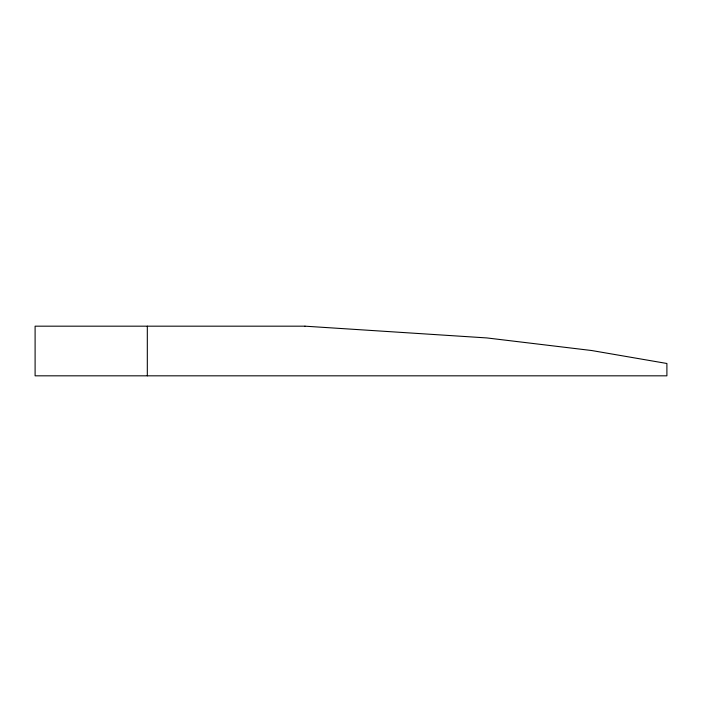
<?xml version="1.0" encoding="UTF-8"?>
<svg xmlns="http://www.w3.org/2000/svg" width="702" height="702" viewBox="0 0 702 702"><rect width="100%" height="100%" fill="white"/><g stroke="black" fill="none" stroke-linecap="round" stroke-linejoin="round"><path stroke-width="1.05" d="M147.315 326.176L147.315 375.824M304.966 326.176L35.1 326.176L35.1 375.824L666.9 375.824L666.9 363.487L591.681 350.526L486.872 337.934L304.966 326.176"/></g></svg>
